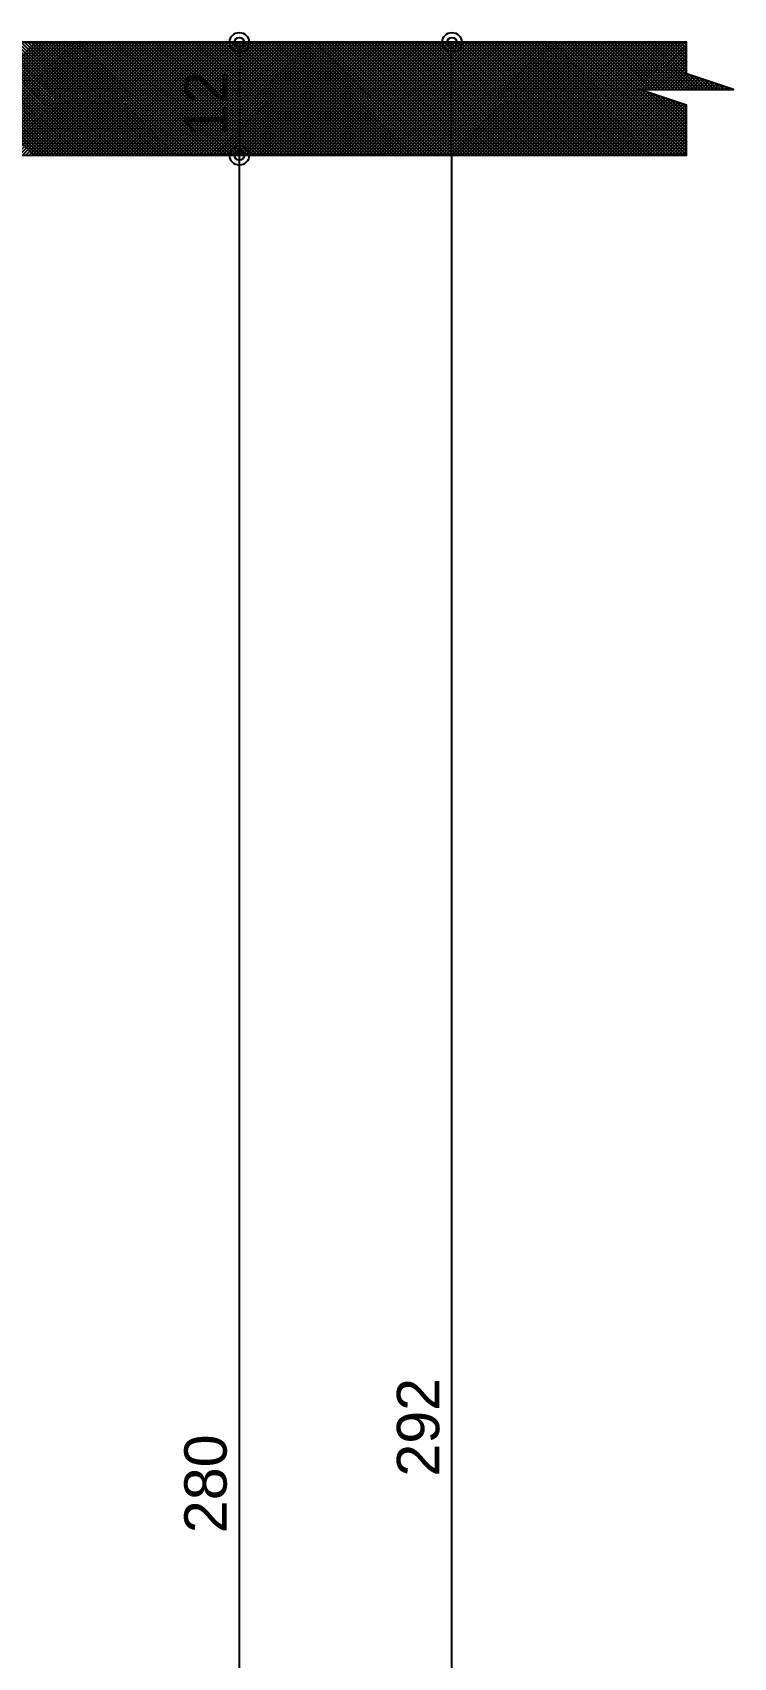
# Model space of a CAD drawing. Extents: x 0 to 119, y 0 to 84.
# Drawn here: x 32.64 to 35.61, y 25.62 to 32.52 of the extents above; entities that cross this region are included whole.
import ezdxf

# ---------------------------------------------------------------- set-up
doc = ezdxf.new("R2010")
doc.units = 0
doc.header["$MEASUREMENT"] = 0
for name, color, linetype in [('29', 9, 'CONTINUOUS'), ('32', 250, 'CONTINUOUS'), ('6', 178, 'CONTINUOUS')]:
    doc.layers.add(name, color=color, linetype=linetype)
doc.styles.add('TQS_ARIAL', font='arial.ttf')

msp = doc.modelspace()

# ---------------------------------------------------------------- linework, layer by layer
at = {"layer": '29', "color": 9, "linetype": 'Continuous'}
for p, q in [((32.163473, 32.480229), (32.643473, 32.000229)), ((32.169935, 32.000229), (32.649935, 32.480229)), ((32.177615, 32.480229), (32.657615, 32.000229)), ((32.184077, 32.000229), (32.664077, 32.480229)), ((32.191757, 32.480229), (32.671757, 32.000229)), ((32.198219, 32.000229), (32.678219, 32.480229)), ((32.205899, 32.480229), (32.685899, 32.000229)), ((32.212361, 32.000229), (32.692361, 32.480229)), ((32.220042, 32.480229), (32.700042, 32.000229)), ((32.226503, 32.000229), (32.706503, 32.480229)), ((32.234184, 32.480229), (32.714184, 32.000229)), ((32.240645, 32.000229), (32.720645, 32.480229)), ((32.248326, 32.480229), (32.728326, 32.000229)), ((32.254787, 32.000229), (32.734787, 32.480229)), ((32.262468, 32.480229), (32.742468, 32.000229)), ((32.26893, 32.000229), (32.74893, 32.480229)), ((32.27661, 32.480229), (32.75661, 32.000229)), ((32.283072, 32.000229), (32.763072, 32.480229)), ((32.290752, 32.480229), (32.770752, 32.000229)), ((32.297214, 32.000229), (32.777214, 32.480229)), ((32.304894, 32.480229), (32.784894, 32.000229)), ((32.311356, 32.000229), (32.791356, 32.480229)), ((32.319036, 32.480229), (32.799036, 32.000229)), ((32.325498, 32.000229), (32.805498, 32.480229)), ((32.333179, 32.480229), (32.813179, 32.000229)), ((32.33964, 32.000229), (32.81964, 32.480229)), ((32.347321, 32.480229), (32.827321, 32.000229)), ((32.353782, 32.000229), (32.833782, 32.480229)), ((32.361463, 32.480229), (32.841463, 32.000229)), ((32.367924, 32.000229), (32.847924, 32.480229)), ((32.375605, 32.480229), (32.855605, 32.000229)), ((32.382067, 32.000229), (32.862067, 32.480229)), ((32.389747, 32.480229), (32.869747, 32.000229)), ((32.396209, 32.000229), (32.876209, 32.480229)), ((32.403889, 32.480229), (32.883889, 32.000229)), ((32.410351, 32.000229), (32.890351, 32.480229)), ((32.418031, 32.480229), (32.898031, 32.000229)), ((32.424493, 32.000229), (32.904493, 32.480229)), ((32.432174, 32.480229), (32.912174, 32.000229)), ((32.438635, 32.000229), (32.918635, 32.480229)), ((32.446316, 32.480229), (32.926316, 32.000229)), ((32.452777, 32.000229), (32.932777, 32.480229)), ((32.460458, 32.480229), (32.940458, 32.000229)), ((32.466919, 32.000229), (32.946919, 32.480229)), ((32.4746, 32.480229), (32.9546, 32.000229)), ((32.481062, 32.000229), (32.961062, 32.480229)), ((32.488742, 32.480229), (32.968742, 32.000229)), ((32.495204, 32.000229), (32.975204, 32.480229)), ((32.502884, 32.480229), (32.982884, 32.000229)), ((32.509346, 32.000229), (32.989346, 32.480229)), ((32.517026, 32.480229), (32.997026, 32.000229)), ((32.523488, 32.000229), (33.003488, 32.480229)), ((32.531169, 32.480229), (33.011169, 32.000229)), ((32.53763, 32.000229), (33.01763, 32.480229)), ((32.545311, 32.480229), (33.025311, 32.000229)), ((32.551772, 32.000229), (33.031772, 32.480229)), ((32.559453, 32.480229), (33.039453, 32.000229)), ((32.565914, 32.000229), (33.045914, 32.480229)), ((32.573595, 32.480229), (33.053595, 32.000229)), ((32.580057, 32.000229), (33.060057, 32.480229)), ((32.587737, 32.480229), (33.067737, 32.000229)), ((32.594199, 32.000229), (33.074199, 32.480229)), ((32.601879, 32.480229), (33.081879, 32.000229)), ((32.608341, 32.000229), (33.088341, 32.480229)), ((32.616021, 32.480229), (33.096021, 32.000229)), ((32.622483, 32.000229), (33.102483, 32.480229)), ((32.630163, 32.480229), (33.110163, 32.000229)), ((32.636625, 32.000229), (33.116625, 32.480229)), ((32.644306, 32.480229), (33.124306, 32.000229)), ((32.650767, 32.000229), (33.130767, 32.480229)), ((32.658448, 32.480229), (33.138448, 32.000229)), ((32.664909, 32.000229), (33.144909, 32.480229)), ((32.67259, 32.480229), (33.15259, 32.000229)), ((32.679051, 32.000229), (33.159051, 32.480229)), ((32.686732, 32.480229), (33.166732, 32.000229)), ((32.693194, 32.000229), (33.173194, 32.480229)), ((32.700874, 32.480229), (33.180874, 32.000229)), ((32.707336, 32.000229), (33.187336, 32.480229)), ((32.715016, 32.480229), (33.195016, 32.000229)), ((32.721478, 32.000229), (33.201478, 32.480229)), ((32.729158, 32.480229), (33.209158, 32.000229)), ((32.73562, 32.000229), (33.21562, 32.480229)), ((32.743301, 32.480229), (33.223301, 32.000229)), ((32.749762, 32.000229), (33.229762, 32.480229)), ((32.757443, 32.480229), (33.237443, 32.000229)), ((32.763904, 32.000229), (33.243904, 32.480229)), ((32.771585, 32.480229), (33.251585, 32.000229)), ((32.778046, 32.000229), (33.258046, 32.480229)), ((32.785727, 32.480229), (33.265727, 32.000229)), ((32.792189, 32.000229), (33.272189, 32.480229)), ((32.799869, 32.480229), (33.279869, 32.000229)), ((32.806331, 32.000229), (33.286331, 32.480229)), ((32.814011, 32.480229), (33.294011, 32.000229)), ((32.820473, 32.000229), (33.300473, 32.480229)), ((32.828153, 32.480229), (33.308153, 32.000229)), ((32.834615, 32.000229), (33.314615, 32.480229)), ((32.842295, 32.480229), (33.322295, 32.000229)), ((32.848757, 32.000229), (33.328757, 32.480229)), ((32.856438, 32.480229), (33.336438, 32.000229)), ((32.862899, 32.000229), (33.342899, 32.480229)), ((32.87058, 32.480229), (33.35058, 32.000229)), ((32.877041, 32.000229), (33.357041, 32.480229)), ((32.884722, 32.480229), (33.364722, 32.000229)), ((32.891183, 32.000229), (33.371183, 32.480229)), ((32.898864, 32.480229), (33.378864, 32.000229)), ((32.905326, 32.000229), (33.385326, 32.480229)), ((32.913006, 32.480229), (33.393006, 32.000229)), ((32.919468, 32.000229), (33.399468, 32.480229)), ((32.927148, 32.480229), (33.407148, 32.000229)), ((32.93361, 32.000229), (33.41361, 32.480229)), ((32.94129, 32.480229), (33.42129, 32.000229)), ((32.947752, 32.000229), (33.427752, 32.480229)), ((32.955433, 32.480229), (33.435433, 32.000229)), ((32.961894, 32.000229), (33.441894, 32.480229)), ((32.969575, 32.480229), (33.449575, 32.000229)), ((32.976036, 32.000229), (33.456036, 32.480229)), ((32.983717, 32.480229), (33.463717, 32.000229)), ((32.990178, 32.000229), (33.470178, 32.480229)), ((32.997859, 32.480229), (33.477859, 32.000229)), ((33.004321, 32.000229), (33.484321, 32.480229)), ((33.012001, 32.480229), (33.492001, 32.000229)), ((33.018463, 32.000229), (33.498463, 32.480229)), ((33.026143, 32.480229), (33.506143, 32.000229)), ((33.032605, 32.000229), (33.512605, 32.480229)), ((33.040285, 32.480229), (33.520285, 32.000229)), ((33.046747, 32.000229), (33.526747, 32.480229)), ((33.054428, 32.480229), (33.534428, 32.000229)), ((33.060889, 32.000229), (33.540889, 32.480229)), ((33.06857, 32.480229), (33.54857, 32.000229)), ((33.075031, 32.000229), (33.555031, 32.480229)), ((33.082712, 32.480229), (33.562712, 32.000229)), ((33.089173, 32.000229), (33.569173, 32.480229)), ((33.096854, 32.480229), (33.576854, 32.000229)), ((33.103316, 32.000229), (33.583316, 32.480229)), ((33.110996, 32.480229), (33.590996, 32.000229)), ((33.117458, 32.000229), (33.597458, 32.480229)), ((33.125138, 32.480229), (33.605138, 32.000229)), ((33.1316, 32.000229), (33.6116, 32.480229)), ((33.13928, 32.480229), (33.61928, 32.000229)), ((33.145742, 32.000229), (33.625742, 32.480229)), ((33.153422, 32.480229), (33.633422, 32.000229)), ((33.159884, 32.000229), (33.639884, 32.480229)), ((33.167565, 32.480229), (33.647565, 32.000229)), ((33.174026, 32.000229), (33.654026, 32.480229)), ((33.181707, 32.480229), (33.661707, 32.000229)), ((33.188168, 32.000229), (33.668168, 32.480229)), ((33.195849, 32.480229), (33.675849, 32.000229)), ((33.20231, 32.000229), (33.68231, 32.480229)), ((33.209991, 32.480229), (33.689991, 32.000229)), ((33.216453, 32.000229), (33.696453, 32.480229)), ((33.224133, 32.480229), (33.704133, 32.000229)), ((33.230595, 32.000229), (33.710595, 32.480229)), ((33.238275, 32.480229), (33.718275, 32.000229)), ((33.244737, 32.000229), (33.724737, 32.480229)), ((33.252417, 32.480229), (33.732417, 32.000229)), ((33.258879, 32.000229), (33.738879, 32.480229)), ((33.26656, 32.480229), (33.74656, 32.000229)), ((33.273021, 32.000229), (33.753021, 32.480229)), ((33.280702, 32.480229), (33.760702, 32.000229)), ((33.287163, 32.000229), (33.767163, 32.480229)), ((33.294844, 32.480229), (33.774844, 32.000229)), ((33.301305, 32.000229), (33.781305, 32.480229)), ((33.308986, 32.480229), (33.788986, 32.000229)), ((33.315448, 32.000229), (33.795448, 32.480229)), ((33.323128, 32.480229), (33.803128, 32.000229)), ((33.32959, 32.000229), (33.80959, 32.480229)), ((33.33727, 32.480229), (33.81727, 32.000229)), ((33.343732, 32.000229), (33.823732, 32.480229)), ((33.351412, 32.480229), (33.831412, 32.000229)), ((33.357874, 32.000229), (33.837874, 32.480229)), ((33.365555, 32.480229), (33.845555, 32.000229)), ((33.372016, 32.000229), (33.852016, 32.480229)), ((33.379697, 32.480229), (33.859697, 32.000229)), ((33.386158, 32.000229), (33.866158, 32.480229)), ((33.393839, 32.480229), (33.873839, 32.000229)), ((33.4003, 32.000229), (33.8803, 32.480229)), ((33.407981, 32.480229), (33.887981, 32.000229)), ((33.414443, 32.000229), (33.894443, 32.480229)), ((33.422123, 32.480229), (33.902123, 32.000229)), ((33.428585, 32.000229), (33.908585, 32.480229)), ((33.436265, 32.480229), (33.916265, 32.000229)), ((33.442727, 32.000229), (33.922727, 32.480229)), ((33.450407, 32.480229), (33.930407, 32.000229)), ((33.456869, 32.000229), (33.936869, 32.480229)), ((33.464549, 32.480229), (33.944549, 32.000229)), ((33.471011, 32.000229), (33.951011, 32.480229)), ((33.478692, 32.480229), (33.958692, 32.000229)), ((33.485153, 32.000229), (33.965153, 32.480229)), ((33.492834, 32.480229), (33.972834, 32.000229)), ((33.499295, 32.000229), (33.979295, 32.480229)), ((33.506976, 32.480229), (33.986976, 32.000229)), ((33.513437, 32.000229), (33.993437, 32.480229)), ((33.521118, 32.480229), (34.001118, 32.000229)), ((33.52758, 32.000229), (34.00758, 32.480229)), ((33.53526, 32.480229), (34.01526, 32.000229)), ((33.541722, 32.000229), (34.021722, 32.480229)), ((33.549402, 32.480229), (34.029402, 32.000229)), ((33.555864, 32.000229), (34.035864, 32.480229)), ((33.563544, 32.480229), (34.043544, 32.000229)), ((33.570006, 32.000229), (34.050006, 32.480229)), ((33.577687, 32.480229), (34.057687, 32.000229)), ((33.584148, 32.000229), (34.064148, 32.480229)), ((33.591829, 32.480229), (34.071829, 32.000229)), ((33.59829, 32.000229), (34.07829, 32.480229)), ((33.605971, 32.480229), (34.085971, 32.000229)), ((33.612432, 32.000229), (34.092432, 32.480229)), ((33.620113, 32.480229), (34.100113, 32.000229)), ((33.626575, 32.000229), (34.106575, 32.480229)), ((33.634255, 32.480229), (34.114255, 32.000229)), ((33.640717, 32.000229), (34.120717, 32.480229)), ((33.648397, 32.480229), (34.128397, 32.000229)), ((33.654859, 32.000229), (34.134859, 32.480229)), ((33.662539, 32.480229), (34.142539, 32.000229)), ((33.669001, 32.000229), (34.149001, 32.480229)), ((33.676681, 32.480229), (34.156681, 32.000229)), ((33.683143, 32.000229), (34.163143, 32.480229)), ((33.690824, 32.480229), (34.170824, 32.000229)), ((33.697285, 32.000229), (34.177285, 32.480229)), ((33.704966, 32.480229), (34.184966, 32.000229)), ((33.711427, 32.000229), (34.191427, 32.480229)), ((33.719108, 32.480229), (34.199108, 32.000229)), ((33.725569, 32.000229), (34.205569, 32.480229)), ((33.73325, 32.480229), (34.21325, 32.000229)), ((33.739712, 32.000229), (34.219712, 32.480229)), ((33.747392, 32.480229), (34.227392, 32.000229)), ((33.753854, 32.000229), (34.233854, 32.480229)), ((33.761534, 32.480229), (34.241534, 32.000229)), ((33.767996, 32.000229), (34.247996, 32.480229)), ((33.775676, 32.480229), (34.255676, 32.000229)), ((33.782138, 32.000229), (34.262138, 32.480229)), ((33.789819, 32.480229), (34.269819, 32.000229)), ((33.79628, 32.000229), (34.27628, 32.480229)), ((33.803961, 32.480229), (34.283961, 32.000229)), ((33.810422, 32.000229), (34.290422, 32.480229)), ((33.818103, 32.480229), (34.298103, 32.000229)), ((33.824564, 32.000229), (34.304564, 32.480229)), ((33.832245, 32.480229), (34.312245, 32.000229)), ((33.838707, 32.000229), (34.318707, 32.480229)), ((33.846387, 32.480229), (34.326387, 32.000229)), ((33.852849, 32.000229), (34.332849, 32.480229)), ((33.860529, 32.480229), (34.340529, 32.000229)), ((33.866991, 32.000229), (34.346991, 32.480229)), ((33.874671, 32.480229), (34.354671, 32.000229)), ((33.881133, 32.000229), (34.361133, 32.480229)), ((33.888814, 32.480229), (34.368814, 32.000229)), ((33.895275, 32.000229), (34.375275, 32.480229)), ((33.902956, 32.480229), (34.382956, 32.000229)), ((33.909417, 32.000229), (34.389417, 32.480229)), ((33.917098, 32.480229), (34.397098, 32.000229)), ((33.923559, 32.000229), (34.403559, 32.480229)), ((33.93124, 32.480229), (34.41124, 32.000229)), ((33.937702, 32.000229), (34.417702, 32.480229)), ((33.945382, 32.480229), (34.425382, 32.000229)), ((33.951844, 32.000229), (34.431844, 32.480229)), ((33.959524, 32.480229), (34.439524, 32.000229)), ((33.965986, 32.000229), (34.445986, 32.480229)), ((33.973666, 32.480229), (34.453666, 32.000229)), ((33.980128, 32.000229), (34.460128, 32.480229)), ((33.987808, 32.480229), (34.467808, 32.000229)), ((33.99427, 32.000229), (34.47427, 32.480229)), ((34.001951, 32.480229), (34.481951, 32.000229)), ((34.008412, 32.000229), (34.488412, 32.480229)), ((34.016093, 32.480229), (34.496093, 32.000229)), ((34.022554, 32.000229), (34.502554, 32.480229)), ((34.030235, 32.480229), (34.510235, 32.000229)), ((34.036696, 32.000229), (34.516696, 32.480229)), ((34.044377, 32.480229), (34.524377, 32.000229)), ((34.050839, 32.000229), (34.530839, 32.480229)), ((34.058519, 32.480229), (34.538519, 32.000229)), ((34.064981, 32.000229), (34.544981, 32.480229)), ((34.072661, 32.480229), (34.552661, 32.000229)), ((34.079123, 32.000229), (34.559123, 32.480229)), ((34.086803, 32.480229), (34.566803, 32.000229)), ((34.093265, 32.000229), (34.573265, 32.480229)), ((34.100946, 32.480229), (34.580946, 32.000229)), ((34.107407, 32.000229), (34.587407, 32.480229)), ((34.115088, 32.480229), (34.595088, 32.000229)), ((34.121549, 32.000229), (34.601549, 32.480229)), ((34.12923, 32.480229), (34.60923, 32.000229)), ((34.135691, 32.000229), (34.615691, 32.480229)), ((34.143372, 32.480229), (34.623372, 32.000229)), ((34.149834, 32.000229), (34.629834, 32.480229)), ((34.157514, 32.480229), (34.637514, 32.000229)), ((34.163976, 32.000229), (34.643976, 32.480229)), ((34.171656, 32.480229), (34.651656, 32.000229)), ((34.178118, 32.000229), (34.658118, 32.480229)), ((34.185798, 32.480229), (34.665798, 32.000229)), ((34.19226, 32.000229), (34.67226, 32.480229)), ((34.199941, 32.480229), (34.679941, 32.000229)), ((34.206402, 32.000229), (34.686402, 32.480229)), ((34.214083, 32.480229), (34.694083, 32.000229)), ((34.220544, 32.000229), (34.700544, 32.480229)), ((34.228225, 32.480229), (34.708225, 32.000229)), ((34.234686, 32.000229), (34.714686, 32.480229)), ((34.242367, 32.480229), (34.722367, 32.000229)), ((34.248829, 32.000229), (34.728829, 32.480229)), ((34.256509, 32.480229), (34.736509, 32.000229)), ((34.262971, 32.000229), (34.742971, 32.480229)), ((34.270651, 32.480229), (34.750651, 32.000229)), ((34.277113, 32.000229), (34.757113, 32.480229)), ((34.284793, 32.480229), (34.764793, 32.000229)), ((34.291255, 32.000229), (34.771255, 32.480229)), ((34.298935, 32.480229), (34.778935, 32.000229)), ((34.305397, 32.000229), (34.785397, 32.480229)), ((34.313078, 32.480229), (34.793078, 32.000229)), ((34.319539, 32.000229), (34.799539, 32.480229)), ((34.32722, 32.480229), (34.80722, 32.000229)), ((34.333681, 32.000229), (34.813681, 32.480229)), ((34.341362, 32.480229), (34.821362, 32.000229)), ((34.347823, 32.000229), (34.827823, 32.480229)), ((34.355504, 32.480229), (34.835504, 32.000229)), ((34.361966, 32.000229), (34.841966, 32.480229)), ((34.369646, 32.480229), (34.849646, 32.000229)), ((34.376108, 32.000229), (34.856108, 32.480229)), ((34.383788, 32.480229), (34.863788, 32.000229)), ((34.39025, 32.000229), (34.87025, 32.480229)), ((34.39793, 32.480229), (34.87793, 32.000229)), ((34.404392, 32.000229), (34.884392, 32.480229)), ((34.412073, 32.480229), (34.892073, 32.000229)), ((34.418534, 32.000229), (34.898534, 32.480229)), ((34.426215, 32.480229), (34.906215, 32.000229)), ((34.432676, 32.000229), (34.912676, 32.480229)), ((34.440357, 32.480229), (34.920357, 32.000229)), ((34.446818, 32.000229), (34.926818, 32.480229)), ((34.454499, 32.480229), (34.934499, 32.000229)), ((34.460961, 32.000229), (34.940961, 32.480229)), ((34.468641, 32.480229), (34.948641, 32.000229)), ((34.475103, 32.000229), (34.955103, 32.480229)), ((34.482783, 32.480229), (34.962783, 32.000229)), ((34.489245, 32.000229), (34.969245, 32.480229)), ((34.496925, 32.480229), (34.976925, 32.000229)), ((34.503387, 32.000229), (34.983387, 32.480229)), ((34.511067, 32.480229), (34.991067, 32.000229)), ((34.517529, 32.000229), (34.997529, 32.480229)), ((34.52521, 32.480229), (35.00521, 32.000229)), ((34.531671, 32.000229), (35.011671, 32.480229)), ((34.539352, 32.480229), (35.019352, 32.000229)), ((34.545813, 32.000229), (35.025813, 32.480229)), ((34.553494, 32.480229), (35.033494, 32.000229)), ((34.559955, 32.000229), (35.039955, 32.480229)), ((34.567636, 32.480229), (35.047636, 32.000229)), ((34.574098, 32.000229), (35.054098, 32.480229)), ((34.581778, 32.480229), (35.061778, 32.000229)), ((34.58824, 32.000229), (35.06824, 32.480229)), ((34.59592, 32.480229), (35.07592, 32.000229)), ((34.602382, 32.000229), (35.082382, 32.480229)), ((34.610062, 32.480229), (35.090062, 32.000229)), ((34.616524, 32.000229), (35.096524, 32.480229)), ((34.624205, 32.480229), (35.104205, 32.000229)), ((34.630666, 32.000229), (35.110666, 32.480229)), ((34.638347, 32.480229), (35.118347, 32.000229)), ((34.644808, 32.000229), (35.124808, 32.480229)), ((34.652489, 32.480229), (35.132489, 32.000229)), ((34.65895, 32.000229), (35.13895, 32.480229)), ((34.666631, 32.480229), (35.146631, 32.000229)), ((34.673093, 32.000229), (35.153093, 32.480229)), ((34.680773, 32.480229), (35.160773, 32.000229)), ((34.687235, 32.000229), (35.167235, 32.480229)), ((34.694915, 32.480229), (35.174915, 32.000229)), ((34.701377, 32.000229), (35.181377, 32.480229)), ((34.709057, 32.480229), (35.189057, 32.000229)), ((34.715519, 32.000229), (35.195519, 32.480229)), ((34.7232, 32.480229), (35.2032, 32.000229)), ((34.729661, 32.000229), (35.209661, 32.480229)), ((34.737342, 32.480229), (35.217342, 32.000229)), ((34.743803, 32.000229), (35.223803, 32.480229)), ((34.751484, 32.480229), (35.231484, 32.000229)), ((34.757945, 32.000229), (35.237945, 32.480229)), ((34.765626, 32.480229), (35.245626, 32.000229)), ((34.772088, 32.000229), (35.252088, 32.480229)), ((34.779768, 32.480229), (35.259768, 32.000229)), ((34.78623, 32.000229), (35.26623, 32.480229)), ((34.79391, 32.480229), (35.27391, 32.000229)), ((34.800372, 32.000229), (35.280372, 32.480229)), ((34.808052, 32.480229), (35.288052, 32.000229)), ((34.814514, 32.000229), (35.294514, 32.480229)), ((34.822194, 32.480229), (35.302194, 32.000229)), ((34.828656, 32.000229), (35.308656, 32.480229)), ((34.836337, 32.480229), (35.316337, 32.000229)), ((34.842798, 32.000229), (35.322798, 32.480229)), ((34.850479, 32.480229), (35.330479, 32.000229)), ((34.85694, 32.000229), (35.33694, 32.480229)), ((34.864621, 32.480229), (35.344621, 32.000229)), ((34.871082, 32.000229), (35.351082, 32.480229)), ((34.878763, 32.480229), (35.358763, 32.000229)), ((34.885225, 32.000229), (35.365225, 32.480229)), ((34.892905, 32.480229), (35.372905, 32.000229)), ((34.899367, 32.000229), (35.379367, 32.480229)), ((34.907047, 32.480229), (35.387047, 32.000229)), ((34.913509, 32.000229), (35.393509, 32.480229)), ((34.921189, 32.480229), (35.401189, 32.000229)), ((34.927651, 32.000229), (35.407651, 32.480229)), ((34.935332, 32.480229), (35.414567, 32.000229)), ((34.949474, 32.480229), (35.414567, 32.015136)), ((34.963616, 32.480229), (35.414567, 32.029278)), ((34.977758, 32.480229), (35.414567, 32.04342)), ((34.9919, 32.480229), (35.414567, 32.057562)), ((35.006042, 32.480229), (35.414567, 32.071705)), ((35.020184, 32.480229), (35.220184, 32.280229)), ((35.034327, 32.480229), (35.234327, 32.280229)), ((35.048469, 32.480229), (35.248469, 32.280229)), ((35.062611, 32.480229), (35.262611, 32.280229)), ((35.076753, 32.480229), (35.276753, 32.280229)), ((35.090895, 32.480229), (35.290895, 32.280229)), ((35.105037, 32.480229), (35.305037, 32.280229)), ((35.119179, 32.480229), (35.319179, 32.280229)), ((35.133321, 32.480229), (35.333321, 32.280229)), ((35.147464, 32.480229), (35.347464, 32.280229)), ((35.161606, 32.480229), (35.361606, 32.280229)), ((35.175748, 32.480229), (35.375748, 32.280229)), ((35.18989, 32.480229), (35.38989, 32.280229)), ((35.204032, 32.480229), (35.404032, 32.280229)), ((35.218174, 32.480229), (35.418174, 32.280229)), ((35.221793, 32.280229), (35.414567, 32.473002)), ((35.232316, 32.480229), (35.432316, 32.280229)), ((35.235935, 32.280229), (35.414567, 32.45886)), ((35.246459, 32.480229), (35.446459, 32.280229)), ((35.250077, 32.280229), (35.414567, 32.444718)), ((35.260601, 32.480229), (35.460601, 32.280229)), ((35.274743, 32.480229), (35.474743, 32.280229)), ((35.288885, 32.480229), (35.414567, 32.354547)), ((35.303027, 32.480229), (35.414567, 32.368689)), ((35.317169, 32.480229), (35.414567, 32.382832)), ((35.331311, 32.480229), (35.414567, 32.396974)), ((35.345454, 32.480229), (35.414567, 32.411116)), ((35.359596, 32.480229), (35.414567, 32.425258)), ((35.373738, 32.480229), (35.414567, 32.4394)), ((35.38788, 32.480229), (35.414567, 32.453542)), ((35.402022, 32.480229), (35.414567, 32.467684)), ((35.26422, 32.280229), (35.414567, 32.430576)), ((35.278362, 32.280229), (35.414567, 32.416434)), ((35.292504, 32.280229), (35.414567, 32.402292)), ((35.306646, 32.280229), (35.414567, 32.38815)), ((35.320788, 32.280229), (35.414567, 32.374007)), ((35.33493, 32.280229), (35.414567, 32.359865)), ((35.349072, 32.280229), (35.414567, 32.346895)), ((35.363215, 32.280229), (35.426052, 32.343067)), ((35.377357, 32.280229), (35.436659, 32.339531)), ((35.391499, 32.280229), (35.447266, 32.335996)), ((35.405641, 32.280229), (35.457872, 32.33246)), ((35.419783, 32.280229), (35.468479, 32.328925)), ((35.426044, 32.343069), (35.488885, 32.280229)), ((35.433925, 32.280229), (35.479085, 32.325389)), ((35.447258, 32.335998), (35.503027, 32.280229)), ((35.448067, 32.280229), (35.489692, 32.321854)), ((35.462209, 32.280229), (35.500299, 32.318318)), ((35.468471, 32.328927), (35.517169, 32.280229)), ((35.476352, 32.280229), (35.510905, 32.314783)), ((35.489684, 32.321856), (35.531311, 32.280229)), ((35.490494, 32.280229), (35.521512, 32.311247)), ((35.504636, 32.280229), (35.532118, 32.307712)), ((35.510897, 32.314785), (35.545454, 32.280229)), ((35.518778, 32.280229), (35.542725, 32.304176)), ((35.53211, 32.307714), (35.559596, 32.280229)), ((35.53292, 32.280229), (35.553332, 32.300641)), ((35.553323, 32.300643), (35.573738, 32.280229)), ((34.941793, 32.000229), (35.219987, 32.278422)), ((34.955935, 32.000229), (35.230593, 32.274887)), ((34.970077, 32.000229), (35.2412, 32.271351)), ((34.98422, 32.000229), (35.251806, 32.267816)), ((34.998362, 32.000229), (35.262413, 32.26428)), ((35.012504, 32.000229), (35.27302, 32.260745)), ((35.026646, 32.000229), (35.283626, 32.257209)), ((35.040788, 32.000229), (35.294233, 32.253674)), ((35.05493, 32.000229), (35.304839, 32.250138)), ((35.069072, 32.000229), (35.315446, 32.246602)), ((35.083215, 32.000229), (35.326052, 32.243067)), ((35.097357, 32.000229), (35.336659, 32.239531)), ((35.111499, 32.000229), (35.347266, 32.235996)), ((35.125641, 32.000229), (35.357872, 32.23246)), ((35.222993, 32.27742), (35.414567, 32.085847)), ((35.244206, 32.270349), (35.414567, 32.099989)), ((35.26542, 32.263278), (35.414567, 32.114131)), ((35.286633, 32.256207), (35.414567, 32.128273)), ((35.307846, 32.249136), (35.414567, 32.142415)), ((35.329059, 32.242065), (35.414567, 32.156557)), ((35.350273, 32.234994), (35.414567, 32.1707)), ((35.547062, 32.280229), (35.563938, 32.297105)), ((35.561204, 32.280229), (35.574545, 32.293569)), ((35.574537, 32.293572), (35.58788, 32.280229)), ((35.575347, 32.280229), (35.585152, 32.290034)), ((35.589489, 32.280229), (35.595758, 32.286498)), ((35.59575, 32.286501), (35.602022, 32.280229)), ((35.603631, 32.280229), (35.606365, 32.282963)), ((35.139783, 32.000229), (35.368479, 32.228925)), ((35.153925, 32.000229), (35.379085, 32.225389)), ((35.168067, 32.000229), (35.389692, 32.221854)), ((35.182209, 32.000229), (35.400299, 32.218318)), ((35.196352, 32.000229), (35.410905, 32.214783)), ((35.210494, 32.000229), (35.414567, 32.204302)), ((35.224636, 32.000229), (35.414567, 32.19016)), ((35.238778, 32.000229), (35.414567, 32.176018)), ((35.25292, 32.000229), (35.414567, 32.161875)), ((35.371486, 32.227922), (35.414567, 32.184842)), ((35.392699, 32.220851), (35.414567, 32.198984)), ((35.267062, 32.000229), (35.414567, 32.147733)), ((35.281204, 32.000229), (35.414567, 32.133591)), ((35.295347, 32.000229), (35.414567, 32.119449)), ((35.309489, 32.000229), (35.414567, 32.105307)), ((35.323631, 32.000229), (35.414567, 32.091165)), ((35.337773, 32.000229), (35.414567, 32.077023)), ((35.351915, 32.000229), (35.414567, 32.06288)), ((35.366057, 32.000229), (35.414567, 32.048738)), ((35.380199, 32.000229), (35.414567, 32.034596)), ((35.394341, 32.000229), (35.414567, 32.020454)), ((35.408484, 32.000229), (35.414567, 32.006312))]:
    msp.add_line(p, q, dxfattribs=at)
msp.add_lwpolyline([(27.274711, 32.480229), (27.274711, 31.200229), (27.834711, 31.200229), (27.834711, 32.000229), (35.414567, 32.000229), (35.414567, 32.213562), (35.214567, 32.280229), (35.614567, 32.280229), (35.414567, 32.346895), (35.414567, 32.480229), (32.074711, 32.480229), (27.834711, 32.480229), (27.274711, 32.480229)], dxfattribs=at)
at = {"layer": '32', "color": 250, "linetype": 'Continuous'}
for p, q in [((33.918342, 32.480229), (33.265184, 32.480229)), ((34.659933, 32.480229), (33.421518, 32.480229)), ((33.515184, 32.000229), (33.515184, 32.480229)), ((34.694749, 32.480229), (34.168342, 32.480229)), ((34.168342, 32.480229), (34.168342, 32.480229)), ((34.418342, 20.800229), (34.418342, 32.480229)), ((34.944749, 32.480229), (34.944749, 32.480229)), ((33.456162, 32.000229), (33.265184, 32.000229)), ((34.133116, 32.000229), (33.265184, 32.000229)), ((33.515184, 20.800229), (33.515184, 32.000229)), ((33.706162, 32.000229), (33.706162, 32.000229)), ((34.383116, 32.000229), (34.383116, 32.000229))]:
    msp.add_line(p, q, dxfattribs=at)
for centre, radius in [((33.515184, 32.480229), 0.041625), ((34.418342, 32.480229), 0.041625), ((33.515184, 32.480229), 0.02075), ((34.418342, 32.480229), 0.02075), ((33.515184, 32.000229), 0.041625), ((33.515184, 32.000229), 0.041625), ((33.515184, 32.000229), 0.02075), ((33.515184, 32.000229), 0.02075)]:
    msp.add_circle(centre, radius, dxfattribs=at)
at = {"layer": '6', "color": 178, "linetype": 'Continuous'}
msp.add_line((34.474932, 32.480229), (35.414567, 32.480229), dxfattribs=at)
for points in [[(27.834711, 32.000229), (35.414567, 32.000229), (35.414567, 32.213562), (35.214567, 32.280229), (35.614567, 32.280229), (35.414567, 32.346895), (35.414567, 32.480229)], [(27.834711, 32.480229), (32.074711, 32.480229), (35.414567, 32.480229)]]:
    msp.add_lwpolyline(points, dxfattribs=at)

# ---------------------------------------------------------------- texts
at = {"layer": '32', "color": 250, "linetype": 'Continuous', "style": 'TQS_ARIAL'}
for s, p in [('12', (33.461184, 32.078229)), ('292', (34.364342, 26.388229)), ('280', (33.461184, 26.148229))]:
    msp.add_text(s, height=0.18, rotation=90, dxfattribs=at).set_placement(p)

doc.saveas('drawing.dxf')
